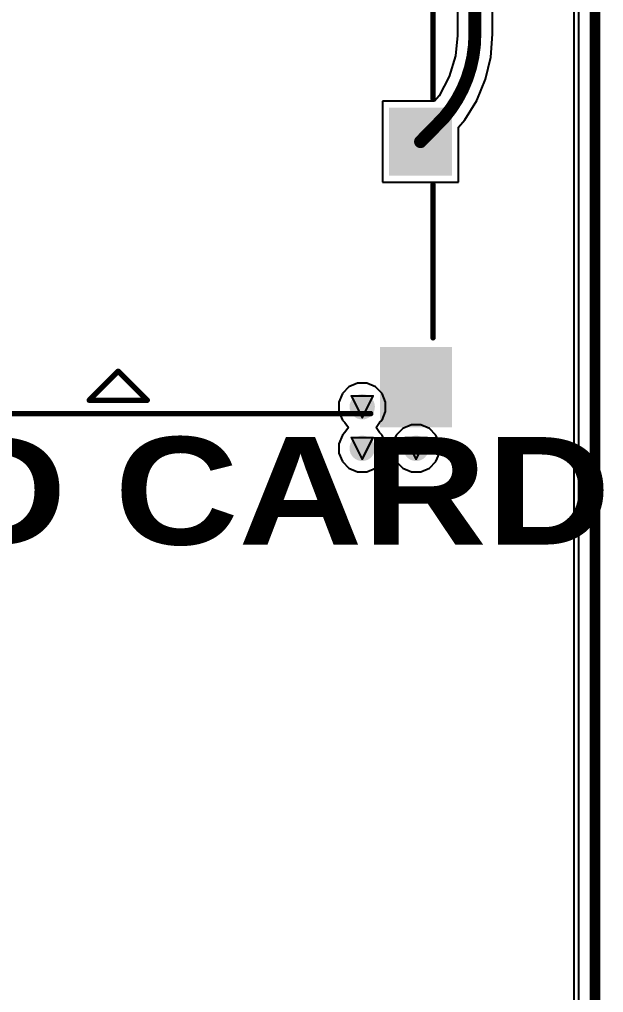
# Model space of a CAD drawing. Header units: inches. Extents: x 0 to 5359, y 0 to 5098.
# Drawn here: x 96.4 to 110.2, y 29.44 to 52.43 of the extents above; entities that cross this region are included whole.
import ezdxf

# ---------------------------------------------------------------- set-up
doc = ezdxf.new("R2010")
doc.units = ezdxf.units.IN
for name, color, linetype in [('Board Outline', 216, 'Continuous'), ('Bottom Layer', 5, 'Continuous'), ('Drill Drawing', 1, 'Continuous'), ('Layer 1', 16, 'Continuous'), ('Layer 2', 76, 'Continuous'), ('Top Layer', 1, 'Continuous'), ('Top Overlay', 2, 'Continuous'), ('Top Paste', 8, 'Continuous'), ('Top Solder', 216, 'Continuous'), ('Via Holes', 16, 'Continuous')]:
    doc.layers.add(name, color=color, linetype=linetype)
doc.styles.add('Arial Black_Bold', font='', dxfattribs={"height": 0.2})
doc.styles.get('Arial Black_Bold').set_extended_font_data('Arial Black', bold=True)

# ---------------------------------------------------------------- blocks, each defined once
blk = doc.blocks.new('5027740891_229')
at = {"layer": 'Top Layer'}
for points in [[(-7.302, 8.175), (-5.702, 8.175), (-5.702, 6.675), (-7.302, 6.675)], [(-3.352, 8.175), (-2.552, 8.175), (-2.552, 6.495), (-3.352, 6.495)], [(-2.252, 8.175), (-1.452, 8.175), (-1.452, 6.495), (-2.252, 6.495)], [(-1.153, 8.175), (-0.352, 8.175), (-0.352, 6.495), (-1.153, 6.495)], [(-0.053, 8.175), (0.748, 8.175), (0.748, 6.495), (-0.053, 6.495)], [(1.047, 8.175), (1.848, 8.175), (1.848, 6.495), (1.047, 6.495)], [(2.148, 8.175), (2.948, 8.175), (2.948, 6.495), (2.148, 6.495)], [(3.248, 8.175), (4.048, 8.175), (4.048, 6.495), (3.248, 6.495)], [(4.348, 8.175), (5.148, 8.175), (5.148, 6.495), (4.348, 6.495)], [(5.348, 8.175), (6.948, 8.175), (6.948, 6.675), (5.348, 6.675)], [(6.158, 6.475), (7.447, 6.475), (7.447, 5.075), (6.158, 5.075)], [(6.158, -0.925), (7.447, -0.925), (7.447, -2.325), (6.158, -2.325)], [(-7.552, -6.575), (-6.052, -6.575), (-6.052, -8.275), (-7.552, -8.275)], [(5.948, -6.575), (7.447, -6.575), (7.447, -8.275), (5.948, -8.275)]]:
    blk.add_hatch(color=1, dxfattribs=at).paths.add_polyline_path(points)
at = {"layer": 'Top Paste'}
for points in [[(-7.302, 8.175), (-5.702, 8.175), (-5.702, 6.675), (-7.302, 6.675)], [(-3.352, 8.175), (-2.552, 8.175), (-2.552, 6.495), (-3.352, 6.495)], [(-2.252, 8.175), (-1.452, 8.175), (-1.452, 6.495), (-2.252, 6.495)], [(-1.153, 8.175), (-0.352, 8.175), (-0.352, 6.495), (-1.153, 6.495)], [(-0.053, 8.175), (0.748, 8.175), (0.748, 6.495), (-0.053, 6.495)], [(1.047, 8.175), (1.848, 8.175), (1.848, 6.495), (1.047, 6.495)], [(2.148, 8.175), (2.948, 8.175), (2.948, 6.495), (2.148, 6.495)], [(3.248, 8.175), (4.048, 8.175), (4.048, 6.495), (3.248, 6.495)], [(4.348, 8.175), (5.148, 8.175), (5.148, 6.495), (4.348, 6.495)], [(5.348, 8.175), (6.948, 8.175), (6.948, 6.675), (5.348, 6.675)], [(6.158, 6.475), (7.447, 6.475), (7.447, 5.075), (6.158, 5.075)], [(6.158, -0.925), (7.447, -0.925), (7.447, -2.325), (6.158, -2.325)], [(-7.552, -6.575), (-6.052, -6.575), (-6.052, -8.275), (-7.552, -8.275)], [(5.948, -6.575), (7.447, -6.575), (7.447, -8.275), (5.948, -8.275)]]:
    blk.add_hatch(color=8, dxfattribs=at).paths.add_polyline_path(points)
at = {"layer": 'Top Solder'}
for points in [[(-7.404, 8.277), (-5.601, 8.277), (-5.601, 6.573), (-7.404, 6.573)], [(-3.454, 8.277), (-2.451, 8.277), (-2.451, 6.393), (-3.454, 6.393)], [(-2.354, 8.277), (-1.351, 8.277), (-1.351, 6.393), (-2.354, 6.393)], [(-1.254, 8.277), (-0.251, 8.277), (-0.251, 6.393), (-1.254, 6.393)], [(-0.154, 8.277), (0.849, 8.277), (0.849, 6.393), (-0.154, 6.393)], [(0.946, 8.277), (1.949, 8.277), (1.949, 6.393), (0.946, 6.393)], [(2.046, 8.277), (3.049, 8.277), (3.049, 6.393), (2.046, 6.393)], [(3.146, 8.277), (4.149, 8.277), (4.149, 6.393), (3.146, 6.393)], [(4.246, 8.277), (5.249, 8.277), (5.249, 6.393), (4.246, 6.393)], [(5.246, 8.277), (7.049, 8.277), (7.049, 6.573), (5.246, 6.573)], [(6.056, 6.577), (7.549, 6.577), (7.549, 4.973), (6.056, 4.973)], [(6.056, -0.823), (7.549, -0.823), (7.549, -2.427), (6.056, -2.427)], [(-7.654, -6.473), (-5.951, -6.473), (-5.951, -8.377), (-7.654, -8.377)], [(5.846, -6.473), (7.549, -6.473), (7.549, -8.377), (5.846, -8.377)]]:
    blk.add_hatch(color=216, dxfattribs=at).paths.add_polyline_path(points)
at = {"layer": 'Top Overlay'}
for p, q in [((-0.343, -7.049), (-1.029, -7.734)), ((0.343, -7.734), (-0.343, -7.049)), ((-1.029, -7.734), (0.343, -7.734))]:
    blk.add_line(p, q, dxfattribs=at)
for points in [[(-5.382, 6.95, 0.127, 0.127, 0), (-3.672, 6.95, 0.127, 0.127, 0)], [(-7.203, -6.255, 0.127, 0.127, 0), (-7.203, 6.36, 0.127, 0.127, 0)], [(7.098, -0.61, 0.127, 0.127, 0), (7.098, 4.76, 0.127, 0.127, 0)], [(7.098, -6.26, 0.127, 0.127, 0), (7.098, -2.64, 0.127, 0.127, 0)], [(-1.029, -7.734, 0.127, 0.127, 0), (-0.343, -7.049, 0.127, 0.127, 0)], [(-0.343, -7.049, 0.127, 0.127, 0), (0.343, -7.734, 0.127, 0.127, 0)], [(-1.029, -7.734, 0.127, 0.127, 0), (0.343, -7.734, 0.127, 0.127, 0)], [(-5.732, -8.05, 0.127, 0.127, 0), (5.627, -8.05, 0.127, 0.127, 0)]]:
    blk.add_lwpolyline(points, format="xyseb", dxfattribs=at)
for points in [[(-5.414, 6.95, 0.0635, 0.0635, 1), (-5.351, 6.95, 0.0635, 0.0635, 1)], [(-3.704, 6.95, 0.0635, 0.0635, 1), (-3.641, 6.95, 0.0635, 0.0635, 1)], [(-7.234, 6.36, 0.0635, 0.0635, 1), (-7.171, 6.36, 0.0635, 0.0635, 1)], [(7.066, 4.76, 0.0635, 0.0635, 1), (7.129, 4.76, 0.0635, 0.0635, 1)], [(7.066, -0.61, 0.0635, 0.0635, 1), (7.129, -0.61, 0.0635, 0.0635, 1)], [(7.066, -2.64, 0.0635, 0.0635, 1), (7.129, -2.64, 0.0635, 0.0635, 1)], [(-7.234, -6.255, 0.0635, 0.0635, 1), (-7.171, -6.255, 0.0635, 0.0635, 1)], [(7.066, -6.26, 0.0635, 0.0635, 1), (7.129, -6.26, 0.0635, 0.0635, 1)], [(-0.375, -7.049, 0.0635, 0.0635, 1), (-0.311, -7.049, 0.0635, 0.0635, 1)], [(-0.375, -7.049, 0.0635, 0.0635, 1), (-0.311, -7.049, 0.0635, 0.0635, 1)], [(-1.06, -7.734, 0.0635, 0.0635, 1), (-0.997, -7.734, 0.0635, 0.0635, 1)], [(-1.06, -7.734, 0.0635, 0.0635, 1), (-0.997, -7.734, 0.0635, 0.0635, 1)], [(0.311, -7.734, 0.0635, 0.0635, 1), (0.375, -7.734, 0.0635, 0.0635, 1)], [(0.311, -7.734, 0.0635, 0.0635, 1), (0.375, -7.734, 0.0635, 0.0635, 1)], [(-5.764, -8.05, 0.0635, 0.0635, 1), (-5.701, -8.05, 0.0635, 0.0635, 1)], [(5.596, -8.05, 0.0635, 0.0635, 1), (5.659, -8.05, 0.0635, 0.0635, 1)]]:
    blk.add_lwpolyline(points, format="xyseb", close=True, dxfattribs=at)

msp = doc.modelspace()

# ---------------------------------------------------------------- hatches: boundary and pattern name
at = {"layer": 'Bottom Layer'}
h = msp.add_hatch(color=5, dxfattribs=at)
edge = h.paths.add_edge_path()
edge.add_arc((104.499, 43.282), 0.3, 0, 360)
h = msp.add_hatch(color=5, dxfattribs=at)
edge = h.paths.add_edge_path()
edge.add_arc((104.499, 42.299), 0.3, 0, 360)
h = msp.add_hatch(color=5, dxfattribs=at)
edge = h.paths.add_edge_path()
edge.add_arc((105.772, 42.299), 0.3, 0, 360)
at = {"layer": 'Layer 1'}
h = msp.add_hatch(color=16, dxfattribs=at)
edge = h.paths.add_edge_path()
edge.add_arc((104.499, 43.282), 0.3, 0, 360)
h = msp.add_hatch(color=16, dxfattribs=at)
edge = h.paths.add_edge_path()
edge.add_arc((104.499, 42.299), 0.3, 0, 360)
h = msp.add_hatch(color=16, dxfattribs=at)
edge = h.paths.add_edge_path()
edge.add_arc((105.772, 42.299), 0.3, 0, 360)
at = {"layer": 'Layer 2'}
h = msp.add_hatch(color=76, dxfattribs=at)
edge = h.paths.add_edge_path()
edge.add_arc((104.499, 43.282), 0.3, 0, 360)
h = msp.add_hatch(color=76, dxfattribs=at)
edge = h.paths.add_edge_path()
edge.add_arc((104.499, 42.299), 0.3, 0, 360)
h = msp.add_hatch(color=76, dxfattribs=at)
edge = h.paths.add_edge_path()
edge.add_arc((105.772, 42.299), 0.3, 0, 360)
at = {"layer": 'Top Layer'}
h = msp.add_hatch(color=1, dxfattribs=at)
edge = h.paths.add_edge_path()
edge.add_arc((104.499, 43.282), 0.3, 0, 360)
h = msp.add_hatch(color=1, dxfattribs=at)
edge = h.paths.add_edge_path()
edge.add_arc((104.499, 42.299), 0.3, 0, 360)
h = msp.add_hatch(color=1, dxfattribs=at)
edge = h.paths.add_edge_path()
edge.add_arc((105.772, 42.299), 0.3, 0, 360)
at = {"layer": 'Via Holes'}
h = msp.add_hatch(color=7, dxfattribs=at)
edge = h.paths.add_edge_path()
edge.add_arc((104.499, 43.282), 0.15, 0, 360)
h = msp.add_hatch(color=7, dxfattribs=at)
edge = h.paths.add_edge_path()
edge.add_arc((104.499, 42.299), 0.15, 0, 360)
h = msp.add_hatch(color=7, dxfattribs=at)
edge = h.paths.add_edge_path()
edge.add_arc((105.772, 42.299), 0.15, 0, 360)

# ---------------------------------------------------------------- linework, layer by layer
at = {"layer": 'Board Outline'}
msp.add_lwpolyline([(110, 0, 0.254, 0.254, 0), (110, 120, 0.254, 0.254, 0)], format="xyseb", dxfattribs=at)
at = {"layer": 'Bottom Layer'}
msp.add_line((109.612, 115.855), (109.612, 4.145), dxfattribs=at)
at = {"layer": 'Drill Drawing'}
for points in [[(104.245, 43.536, 0.0508, 0.0508, 0), (104.753, 43.536, 0.0508, 0.0508, 0)], [(104.245, 43.536, 0.0508, 0.0508, 0), (104.499, 43.028, 0.0508, 0.0508, 0)], [(104.499, 43.028, 0.0508, 0.0508, 0), (104.753, 43.536, 0.0508, 0.0508, 0)], [(104.245, 42.553, 0.0508, 0.0508, 0), (104.753, 42.553, 0.0508, 0.0508, 0)], [(104.245, 42.553, 0.0508, 0.0508, 0), (104.499, 42.045, 0.0508, 0.0508, 0)], [(104.499, 42.045, 0.0508, 0.0508, 0), (104.753, 42.553, 0.0508, 0.0508, 0)], [(105.518, 42.553, 0.0508, 0.0508, 0), (106.026, 42.553, 0.0508, 0.0508, 0)], [(105.518, 42.553, 0.0508, 0.0508, 0), (105.772, 42.045, 0.0508, 0.0508, 0)], [(105.772, 42.045, 0.0508, 0.0508, 0), (106.026, 42.553, 0.0508, 0.0508, 0)]]:
    msp.add_lwpolyline(points, format="xyseb", dxfattribs=at)
for points in [[(104.233, 43.536, 0.0254, 0.0254, 1), (104.258, 43.536, 0.0254, 0.0254, 1)], [(104.233, 43.536, 0.0254, 0.0254, 1), (104.258, 43.536, 0.0254, 0.0254, 1)], [(104.741, 43.536, 0.0254, 0.0254, 1), (104.766, 43.536, 0.0254, 0.0254, 1)], [(104.741, 43.536, 0.0254, 0.0254, 1), (104.766, 43.536, 0.0254, 0.0254, 1)], [(104.487, 43.028, 0.0254, 0.0254, 1), (104.512, 43.028, 0.0254, 0.0254, 1)], [(104.487, 43.028, 0.0254, 0.0254, 1), (104.512, 43.028, 0.0254, 0.0254, 1)], [(104.233, 42.553, 0.0254, 0.0254, 1), (104.258, 42.553, 0.0254, 0.0254, 1)], [(104.233, 42.553, 0.0254, 0.0254, 1), (104.258, 42.553, 0.0254, 0.0254, 1)], [(104.741, 42.553, 0.0254, 0.0254, 1), (104.766, 42.553, 0.0254, 0.0254, 1)], [(104.741, 42.553, 0.0254, 0.0254, 1), (104.766, 42.553, 0.0254, 0.0254, 1)], [(105.506, 42.553, 0.0254, 0.0254, 1), (105.531, 42.553, 0.0254, 0.0254, 1)], [(105.506, 42.553, 0.0254, 0.0254, 1), (105.531, 42.553, 0.0254, 0.0254, 1)], [(106.014, 42.553, 0.0254, 0.0254, 1), (106.039, 42.553, 0.0254, 0.0254, 1)], [(106.014, 42.553, 0.0254, 0.0254, 1), (106.039, 42.553, 0.0254, 0.0254, 1)], [(104.487, 42.045, 0.0254, 0.0254, 1), (104.512, 42.045, 0.0254, 0.0254, 1)], [(104.487, 42.045, 0.0254, 0.0254, 1), (104.512, 42.045, 0.0254, 0.0254, 1)], [(105.76, 42.045, 0.0254, 0.0254, 1), (105.785, 42.045, 0.0254, 0.0254, 1)], [(105.76, 42.045, 0.0254, 0.0254, 1), (105.785, 42.045, 0.0254, 0.0254, 1)]]:
    msp.add_lwpolyline(points, format="xyseb", close=True, dxfattribs=at)
at = {"layer": 'Layer 1'}
msp.add_line((109.612, 115.855), (109.612, 4.145), dxfattribs=at)
at = {"layer": 'Layer 2'}
for p, q in [((109.498, 68.292), (109.498, 4.289)), ((104.186, 43.751), (104.03, 43.595)), ((104.389, 43.836), (104.186, 43.751)), ((104.61, 43.836), (104.389, 43.836)), ((104.813, 43.751), (104.61, 43.836)), ((104.969, 43.595), (104.813, 43.751)), ((104.03, 43.595), (103.945, 43.392)), ((105.053, 43.392), (104.969, 43.595)), ((103.945, 43.392), (103.945, 43.171)), ((105.053, 43.171), (105.053, 43.392)), ((103.945, 43.171), (104.03, 42.968)), ((104.969, 42.968), (105.053, 43.171)), ((104.03, 42.968), (104.091, 42.906)), ((104.091, 42.906), (104.171, 42.79)), ((104.171, 42.79), (104.091, 42.674)), ((104.828, 42.79), (104.908, 42.906)), ((104.908, 42.674), (104.828, 42.79)), ((104.908, 42.906), (104.969, 42.968)), ((105.459, 42.769), (105.303, 42.613)), ((105.662, 42.853), (105.459, 42.769)), ((105.883, 42.853), (105.662, 42.853)), ((106.086, 42.769), (105.883, 42.853)), ((106.242, 42.613), (106.086, 42.769)), ((104.03, 42.613), (103.945, 42.409)), ((104.091, 42.674), (104.03, 42.613)), ((104.969, 42.613), (104.908, 42.674)), ((105.053, 42.409), (104.969, 42.613)), ((105.303, 42.613), (105.218, 42.409)), ((106.326, 42.409), (106.242, 42.613)), ((103.945, 42.409), (103.945, 42.189)), ((105.218, 42.409), (105.053, 42.409)), ((106.326, 42.189), (106.326, 42.409)), ((103.945, 42.189), (104.03, 41.985)), ((104.969, 41.985), (105.053, 42.189)), ((105.053, 42.189), (105.218, 42.189)), ((105.218, 42.189), (105.303, 41.985)), ((106.242, 41.985), (106.326, 42.189)), ((104.03, 41.985), (104.186, 41.829)), ((104.813, 41.829), (104.969, 41.985)), ((105.303, 41.985), (105.459, 41.829)), ((106.086, 41.829), (106.242, 41.985)), ((104.186, 41.829), (104.389, 41.745)), ((104.389, 41.745), (104.61, 41.745)), ((104.61, 41.745), (104.813, 41.829)), ((105.459, 41.829), (105.662, 41.745)), ((105.662, 41.745), (105.883, 41.745)), ((105.883, 41.745), (106.086, 41.829))]:
    msp.add_line(p, q, dxfattribs=at)
at = {"layer": 'Top Layer'}
for p, q in [((109.612, 115.855), (109.612, 4.145)), ((107.577, 52.082), (107.577, 60.536)), ((106.748, 60.461), (106.748, 52.082)), ((106.753, 52.055), (106.706, 51.571)), ((106.748, 52.082), (106.753, 52.055)), ((107.537, 51.544), (107.579, 52.082)), ((107.579, 52.082), (107.577, 52.082)), ((106.706, 51.571), (106.557, 51.081)), ((107.411, 51.019), (107.537, 51.544)), ((106.557, 51.081), (106.315, 50.629)), ((107.205, 50.52), (107.411, 51.019)), ((106.315, 50.629), (106.209, 50.499)), ((106.209, 50.499), (104.978, 50.499)), ((104.978, 50.499), (104.978, 48.591)), ((106.923, 50.06), (107.205, 50.52)), ((106.776, 49.889), (106.923, 50.06)), ((106.776, 48.591), (106.776, 49.889)), ((104.978, 48.591), (106.776, 48.591))]:
    msp.add_line(p, q, dxfattribs=at)
for points in [[(107.162, 52.082, 0.305, 0.305, 0), (107.162, 60.536, 0.305, 0.305, 0)], [(107.162, 52.082, 0.305, 0.305, -0.179207), (106.434, 50.114, 0.305, 0.305, 0)], [(105.877, 49.545, 0.305, 0.305, 0), (106.434, 50.114, 0.305, 0.305, 0)]]:
    msp.add_lwpolyline(points, format="xyseb", dxfattribs=at)
for points in [[(107.086, 52.082, 0.152, 0.152, 1), (107.239, 52.082, 0.152, 0.152, 1)], [(107.086, 52.082, 0.152, 0.152, 1), (107.239, 52.082, 0.152, 0.152, 1)], [(106.357, 50.114, 0.152, 0.152, 1), (106.51, 50.114, 0.152, 0.152, 1)], [(106.357, 50.114, 0.152, 0.152, 1), (106.51, 50.114, 0.152, 0.152, 1)], [(105.801, 49.545, 0.152, 0.152, 1), (105.954, 49.545, 0.152, 0.152, 1)]]:
    msp.add_lwpolyline(points, format="xyseb", close=True, dxfattribs=at)

# ---------------------------------------------------------------- block references
msp.add_blockref('5027740891_229', (99.075, 51.17))

# ---------------------------------------------------------------- texts
at = {"layer": 'Top Overlay', "style": 'Arial Black_Bold'}
msp.add_text('SD CARD', height=2.54, dxfattribs=at).set_placement((91.872, 40.026))

doc.saveas('drawing.dxf')
